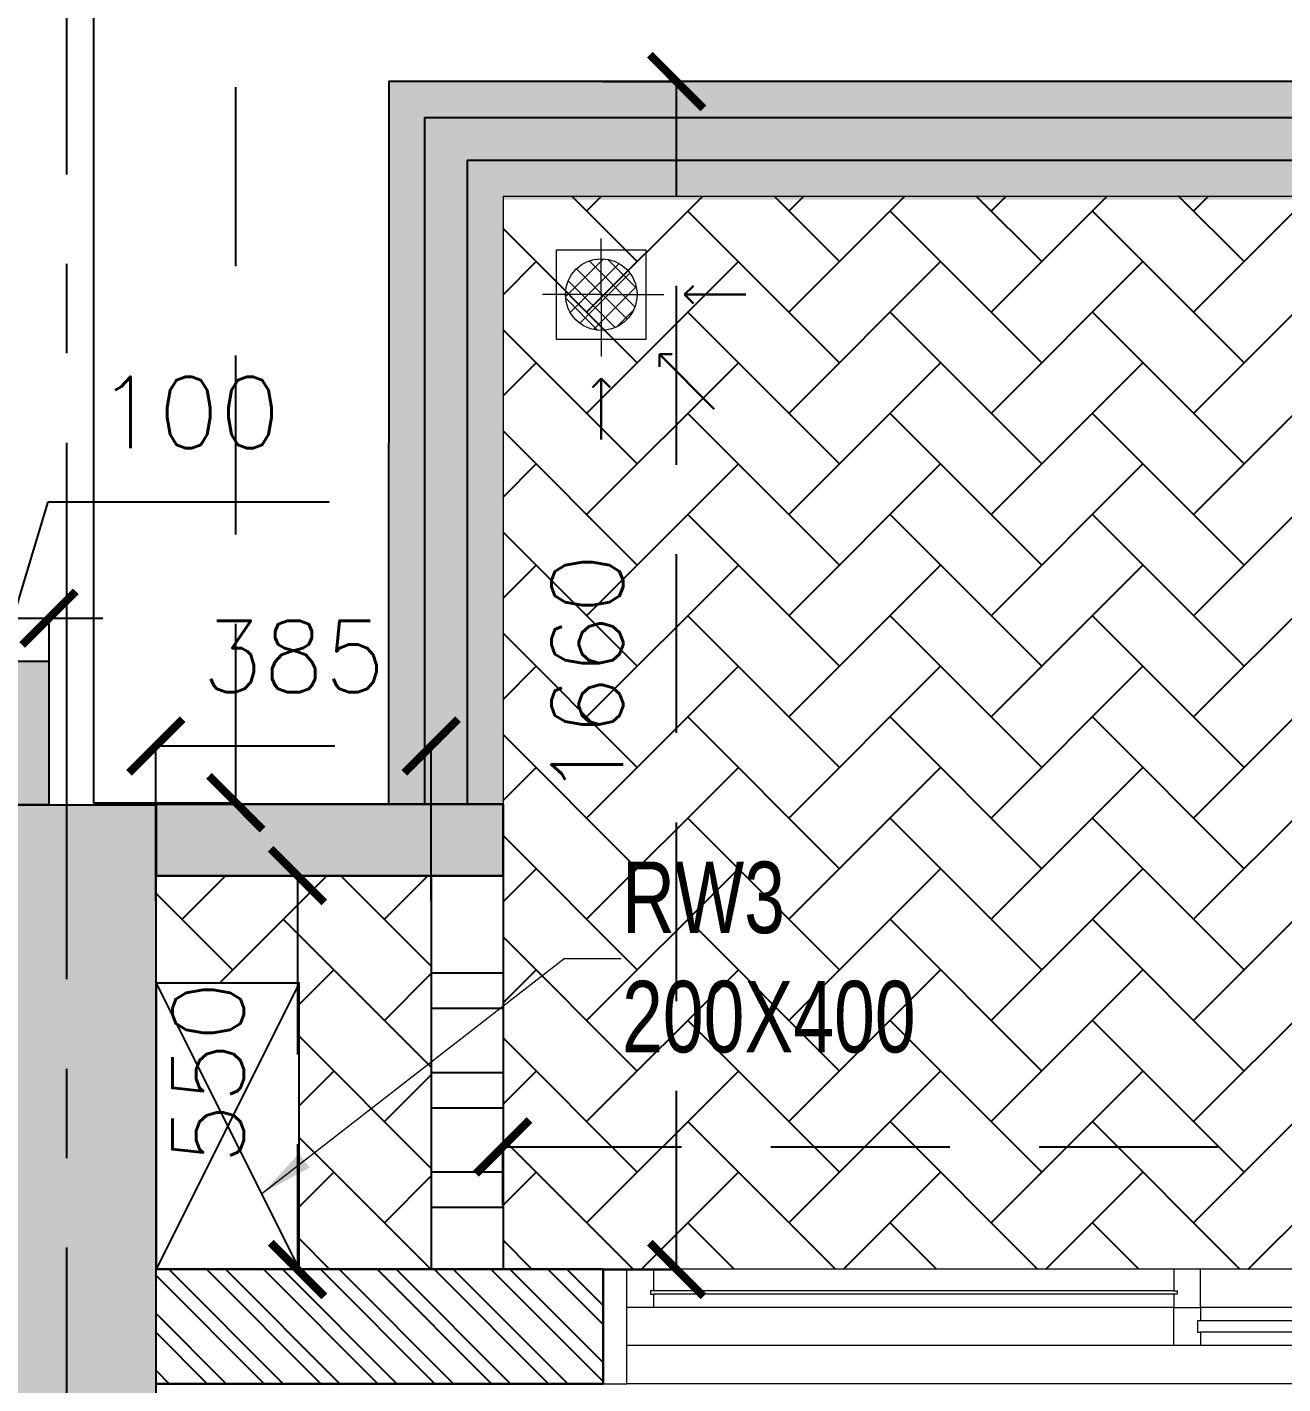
# Model space of a CAD drawing. Header units: millimetres. Extents: x 1180970 to 1231451, y -5737889 to -5695638.
# Drawn here: x 1218482 to 1220238, y -5710749 to -5708852 of the extents above; entities that cross this region are included whole.
import ezdxf

# ---------------------------------------------------------------- set-up
doc = ezdxf.new("R2010")
doc.units = ezdxf.units.MM
doc.header["$LTSCALE"] = 1000
doc.header["$MEASUREMENT"] = 0
for name, pattern in [('3BHK-A$1$AUDIT_D_120904163729-0', [0]), ('AUDIT_D_120904163729-0', [0]), ('T8(T9 IS SIMILAR) - GROUND FLOOR - DIMENSION & TEXTING$0$AUDIT_D_120904163729-0', [0]), ('T8(T9 IS SIMILAR) - GROUND FLOOR - DIMENSION & TEXTING$0$HIDDEN', [0.375, 0.25, -0.125]), ('T8(T9 IS SIMILAR) - GROUND FLOOR ELEVATION$0$AUDIT_D_120904163729-0', [0]), ('T8(T9 IS SIMILAR) - GROUND FLOOR ELEVATION$1$HIDDEN', [0.375, 0.25, -0.125]), ('T8_REFUGE COLUMNS$0$CENTER2', [1.125, 0.75, -0.125, 0.125, -0.125])]:
    doc.linetypes.add(name, pattern=pattern)
doc.layers.get('0').update_dxf_attribs({"linetype": 'AUDIT_D_120904163729-0'})
for name, color, linetype in [('3BHK-A$1$$1$CUT-OUT', 49, 'Continuous'), ('3BHK-A$1$A-DECK SUNK 125', 8, 'Continuous'), ('3BHK-A$1$A-Elev Feature-Chajja', 13, 'Continuous'), ('3BHK-A$1$A-HATCH -160', 251, '3BHK-A$1$AUDIT_D_120904163729-0'), ('3BHK-A$1$CUT-OUT', 49, 'Continuous'), ('3BHK-A$1$ELE 1', 1, 'Continuous'), ('A-GARDEN PARTITION', 1, 'Continuous'), ('T8(T9 IS SIMILAR) - GROUND FLOOR - DIMENSION & TEXTING$0$A-DIMENSIONS', 2, 'T8(T9 IS SIMILAR) - GROUND FLOOR - DIMENSION & TEXTING$0$HIDDEN'), ('T8(T9 IS SIMILAR) - GROUND FLOOR - DIMENSION & TEXTING$0$A-RWS NOS.', 1, 'T8(T9 IS SIMILAR) - GROUND FLOOR - DIMENSION & TEXTING$0$AUDIT_D_120904163729-0'), ('T8(T9 IS SIMILAR) - GROUND FLOOR ELEVATION$0$A-DIM', 1, 'T8(T9 IS SIMILAR) - GROUND FLOOR ELEVATION$0$AUDIT_D_120904163729-0'), ('T8(T9 IS SIMILAR) - GROUND FLOOR ELEVATION$0$A-WALL HATCH', 252, 'T8(T9 IS SIMILAR) - GROUND FLOOR ELEVATION$0$AUDIT_D_120904163729-0'), ('T8(T9 IS SIMILAR) - GROUND FLOOR ELEVATION$0$A-WALL-FEATURES', 6, 'T8(T9 IS SIMILAR) - GROUND FLOOR ELEVATION$0$AUDIT_D_120904163729-0'), ('T8(T9 IS SIMILAR) - GROUND FLOOR$0$$0$A-DECK SUNK 125', 8, 'Continuous'), ('T8(T9 IS SIMILAR) - GROUND FLOOR$1$STAIRS', 1, 'Continuous'), ('T8_REFUGE COLUMNS$0$A-CENTERLINE', 193, 'T8_REFUGE COLUMNS$0$CENTER2'), ('T8_REFUGE COLUMNS$0$A-RCC COLS', 3, 'Continuous')]:
    doc.layers.add(name, color=color, linetype=linetype)
for name, color, linetype, lineweight in [('3BHK-A$1$Ele', 8, 'Continuous', 15), ('3BHK-A$1$Window', 4, 'Continuous', 20), ('3BHK-A$2$a-TOI-fixtures', 251, 'Continuous', 0), ('3BHK-A$2$A-WALL- 160', 6, 'Continuous', 30), ('T8(T9 IS SIMILAR) - GROUND FLOOR - DIMENSION & TEXTING$0$R0-18-10-2014-T1-1st Podium Floor Plan$0$Text', 2, 'Continuous', 0), ('T8(T9 IS SIMILAR) - GROUND FLOOR$0$D&W', 8, 'Continuous', 25)]:
    doc.layers.add(name, color=color, linetype=linetype, lineweight=lineweight)
doc.layers.add('T8_REFUGE COLUMNS$0$COL-HATCH', color=7, linetype='Continuous', lineweight=25, true_color=0xa3a3a3)
doc.styles.add('3BHK-A$1$Romans 1', font='romans.shx', dxfattribs={"height": 100})
doc.styles.add('T8(T9 IS SIMILAR) - GROUND FLOOR - DIMENSION & TEXTING$0$ARIAL ARROW', font='swisscl.ttf')
doc.styles.add('T8(T9 IS SIMILAR) - GROUND FLOOR - DIMENSION & TEXTING$0$Romans 1', font='romans.shx', dxfattribs={"height": 100})
doc.styles.add('T8(T9 IS SIMILAR) - GROUND FLOOR - DIMENSION & TEXTING$0$Tahoma', font='tahoma.ttf')
doc.styles.add('T8(T9 IS SIMILAR) - GROUND FLOOR ELEVATION$0$Romans 1', font='romans.shx', dxfattribs={"height": 100})
doc.dimstyles.new('3BHK-A$1$ALPINE S', dxfattribs={"dimscale": 0, "dimtxt": 100, "dimasz": 75, "dimexe": 0, "dimexo": 0, "dimgap": 75, "dimtad": 1, "dimdec": 0, "dimzin": 0, "dimdsep": 46, "dimtxsty": '3BHK-A$1$Romans 1', "dimblk": '3BHK-A$1$_ArchTick', "dimcen": 0.09, "dimclrd": 256, "dimclre": 256, "dimclrt": 7, "dimadec": 0, "dimazin": 0, "dimtfac": 1, "dimtdec": 0, "dimtofl": 0, "dimtmove": 1, "dimatfit": 0, "dimldrblk": '3BHK-A$1$_Open90', "dimfxl": 1, "dimtolj": 1, "dimtzin": 0, "dimarcsym": 0})
doc.dimstyles.new('T8(T9 IS SIMILAR) - GROUND FLOOR - DIMENSION & TEXTING$0$ALPINE S', dxfattribs={"dimscale": 0, "dimtxt": 100, "dimasz": 75, "dimexe": 0, "dimexo": 0, "dimgap": 75, "dimtad": 1, "dimdec": 0, "dimzin": 0, "dimdsep": 46, "dimtxsty": 'T8(T9 IS SIMILAR) - GROUND FLOOR - DIMENSION & TEXTING$0$Romans 1', "dimblk": 'T8(T9 IS SIMILAR) - GROUND FLOOR - DIMENSION & TEXTING$0$_ArchTick', "dimcen": 0.09, "dimclrd": 256, "dimclre": 256, "dimclrt": 7, "dimadec": 0, "dimazin": 0, "dimtfac": 1, "dimtdec": 0, "dimtofl": 0, "dimtmove": 1, "dimatfit": 0, "dimldrblk": 'T8(T9 IS SIMILAR) - GROUND FLOOR - DIMENSION & TEXTING$0$_Open90', "dimfxl": 1, "dimtolj": 1, "dimtzin": 0, "dimarcsym": 0})
doc.dimstyles.new('T8(T9 IS SIMILAR) - GROUND FLOOR - DIMENSION & TEXTING$0$SAMATA STD', dxfattribs={"dimtxt": 100, "dimasz": 50, "dimexe": 50, "dimexo": 50, "dimgap": 10, "dimtad": 0, "dimdec": 0, "dimrnd": 5, "dimzin": 0, "dimdsep": 46, "dimtxsty": 'T8(T9 IS SIMILAR) - GROUND FLOOR - DIMENSION & TEXTING$0$Tahoma', "dimblk": 'T8(T9 IS SIMILAR) - GROUND FLOOR - DIMENSION & TEXTING$0$_Origin2', "dimcen": -50, "dimdle": 50, "dimclrd": 7, "dimclre": 7, "dimclrt": 7, "dimadec": 0, "dimazin": 0, "dimtfac": 1, "dimtdec": 0, "dimtmove": 1, "dimatfit": 3, "dimfxl": 150, "dimtfill": 1, "dimtolj": 1, "dimtzin": 0, "dimlwd": -1, "dimlwe": -1, "dimarcsym": 0})
doc.dimstyles.new('T8(T9 IS SIMILAR) - GROUND FLOOR ELEVATION$0$ALPINE S', dxfattribs={"dimscale": 0, "dimtxt": 100, "dimasz": 75, "dimexe": 0, "dimexo": 0, "dimgap": 75, "dimtad": 1, "dimdec": 0, "dimzin": 0, "dimdsep": 46, "dimtxsty": 'T8(T9 IS SIMILAR) - GROUND FLOOR ELEVATION$0$Romans 1', "dimblk": 'T8(T9 IS SIMILAR) - GROUND FLOOR ELEVATION$0$_ArchTick', "dimcen": 0.09, "dimclrd": 256, "dimclre": 256, "dimclrt": 7, "dimadec": 0, "dimazin": 0, "dimtfac": 1, "dimtdec": 0, "dimtofl": 0, "dimtmove": 1, "dimatfit": 0, "dimldrblk": 'T8(T9 IS SIMILAR) - GROUND FLOOR ELEVATION$0$_Open90', "dimfxl": 1, "dimtolj": 1, "dimtzin": 0, "dimarcsym": 0})

# ---------------------------------------------------------------- blocks, each defined once
blk = doc.blocks.new('3BHK-A$1$2400')
at = {"layer": '3BHK-A$1$Window', "color": 1, "lineweight": 13}
for p, q in [((1151176.5, -5692111.9), (1148842.5, -5692111.9)), ((1149607.5, -5692111.9), (1148880, -5692111.9)), ((1149607.5, -5692165.3), (1148880, -5692165.3)), ((1150373.7, -5692165.3), (1149645, -5692165.3)), ((1149607.5, -5692218.6), (1148842.5, -5692218.6)), ((1150373.7, -5692218.6), (1149645, -5692218.6)), ((1150373.7, -5692271.9), (1148842.5, -5692271.9))]:
    blk.add_line(p, q, dxfattribs=at)
at = {"layer": '3BHK-A$1$Window', "color": 5, "lineweight": 13}
for p, q in [((1149607.5, -5692142.2), (1148880, -5692142.2)), ((1149607.5, -5692146.7), (1148880, -5692146.7)), ((1150373.7, -5692183.8), (1149645, -5692183.8)), ((1150373.7, -5692200), (1149645, -5692200))]:
    blk.add_line(p, q, dxfattribs=at)
at = {"layer": '3BHK-A$1$Window', "color": 4, "lineweight": 13}
for points in [[(1148842.5, -5692111.9), (1148809.5, -5692111.9), (1148809.5, -5692271.9), (1148842.5, -5692271.9)], [(1148880, -5692146.7), (1148880, -5692165.3), (1148842.5, -5692165.3), (1148842.5, -5692111.9), (1148880, -5692111.9), (1148880, -5692142.2), (1148875.5, -5692142.2), (1148875.5, -5692146.7)], [(1149607.5, -5692146.7), (1149607.5, -5692165.3), (1149645, -5692165.3), (1149645, -5692111.9), (1149607.5, -5692111.9), (1149607.5, -5692142.2), (1149612, -5692142.2), (1149612, -5692146.7)], [(1149645, -5692200), (1149645, -5692218.6), (1149607.5, -5692218.6), (1149607.5, -5692165.3), (1149645, -5692165.3), (1149645, -5692183.8), (1149640.5, -5692183.8), (1149640.5, -5692200)]]:
    blk.add_lwpolyline(points, close=True, dxfattribs=at)
blk = doc.blocks.new('3BHK-A$1$_ArchTick')
at = {"color": 0, "linetype": 'ByBlock', "const_width": 0.15}
blk.add_lwpolyline([(-0.5, -0.5), (0.5, 0.5)], dxfattribs=at)
blk = doc.blocks.new('3BHK-A$1$_Open90')
at = {"color": 0, "linetype": 'ByBlock', "lineweight": -2}
for p, q in [((0, 0), (-1, 0)), ((-0.5, 0.5), (0, 0)), ((0, 0), (-0.5, -0.5))]:
    blk.add_line(p, q, dxfattribs=at)
blk = doc.blocks.new('T8_REFUGE COLUMNS')
at = {"layer": 'T8_REFUGE COLUMNS$0$COL-HATCH', "linetype": 'ByBlock'}
h = blk.add_hatch(color=256, dxfattribs=at)
h.dxf.hatch_style = 1
h.paths.add_polyline_path([(1218412.1, -5714149.9), (1218662.1, -5714149.9), (1218662.1, -5709939.9), (1218412.1, -5709939.9)])
at = {"layer": 'T8_REFUGE COLUMNS$0$A-CENTERLINE'}
blk.add_line((1218537.1, -5714683.2), (1218537.1, -5698573.6), dxfattribs=at)
at = {"layer": 'T8_REFUGE COLUMNS$0$A-RCC COLS', "linetype": 'ByBlock'}
blk.add_lwpolyline([(1218412.1, -5714149.9), (1218662.1, -5714149.9), (1218662.1, -5709939.9), (1218412.1, -5709939.9)], close=True, dxfattribs=at)
blk = doc.blocks.new('T8(T9 IS SIMILAR) - GROUND FLOOR ELEVATION$0$_ArchTick')
at = {"color": 0, "linetype": 'ByBlock', "const_width": 0.15}
blk.add_lwpolyline([(-0.5, -0.5), (0.5, 0.5)], dxfattribs=at)
blk = doc.blocks.new('*D344')
at = {"layer": 'T8(T9 IS SIMILAR) - GROUND FLOOR ELEVATION$0$A-DIM', "lineweight": -2, "transparency": 16777216}
for p, q in [((1218462.5, -5709678.4), (1218511.3, -5709515.9)), ((1218511.3, -5709515.9), (1218904.1, -5709515.9)), ((1218412.5, -5709678.4), (1218337.5, -5709678.4)), ((1218412.5, -5709678.4), (1218512.5, -5709678.4)), ((1218512.5, -5709678.4), (1218587.5, -5709678.4))]:
    blk.add_line(p, q, dxfattribs=at)
at = {"layer": 'T8(T9 IS SIMILAR) - GROUND FLOOR ELEVATION$0$A-DIM', "linetype": 'T8(T9 IS SIMILAR) - GROUND FLOOR ELEVATION$1$HIDDEN', "lineweight": -2, "transparency": 16777216}
for p, q in [((1218412.5, -5709738.8), (1218412.5, -5709678.4)), ((1218512.5, -5709738.8), (1218512.5, -5709678.4))]:
    blk.add_line(p, q, dxfattribs=at)
at = {"layer": 'T8(T9 IS SIMILAR) - GROUND FLOOR ELEVATION$0$A-DIM', "linetype": 'ByBlock', "lineweight": -2, "transparency": 16777216, "xscale": 75, "yscale": 75, "zscale": 75}
blk.add_blockref('T8(T9 IS SIMILAR) - GROUND FLOOR ELEVATION$0$_ArchTick', (1218412.5, -5709678.4), dxfattribs=at)
at = {"layer": 'T8(T9 IS SIMILAR) - GROUND FLOOR ELEVATION$0$A-DIM', "linetype": 'ByBlock', "lineweight": -2, "transparency": 16777216, "xscale": 75, "yscale": 75, "zscale": 75, "rotation": 180}
blk.add_blockref('T8(T9 IS SIMILAR) - GROUND FLOOR ELEVATION$0$_ArchTick', (1218512.5, -5709678.4), dxfattribs=at)
at = {"layer": 'T8(T9 IS SIMILAR) - GROUND FLOOR ELEVATION$0$A-DIM', "color": 7, "linetype": 'ByBlock', "transparency": 16777216, "insert": (1218707.7, -5709390.9), "char_height": 100, "attachment_point": 5, "style": 'T8(T9 IS SIMILAR) - GROUND FLOOR ELEVATION$0$Romans 1', "bg_fill": 3, "box_fill_scale": 1.25, "bg_fill_color": 256, "bg_fill_true_color": 13158600, "bg_fill_transparency": 0}
blk.add_mtext('\\A1;100', dxfattribs=at)
blk = doc.blocks.new('T8(T9 IS SIMILAR) - GROUND FLOOR ELEVATION$0$_Open90')
at = {"color": 0, "linetype": 'ByBlock', "lineweight": -2}
for p, q in [((-0.5, 0.5), (0, 0)), ((0, 0), (-1, 0)), ((0, 0), (-0.5, -0.5))]:
    blk.add_line(p, q, dxfattribs=at)
blk = doc.blocks.new('T8(T9 IS SIMILAR) - GROUND FLOOR - DIMENSION & TEXTING$0$_ArchTick')
at = {"color": 0, "linetype": 'ByBlock', "const_width": 0.15}
blk.add_lwpolyline([(-0.5, -0.5), (0.5, 0.5)], dxfattribs=at)
blk = doc.blocks.new('*D611')
at = {"layer": 'T8(T9 IS SIMILAR) - GROUND FLOOR - DIMENSION & TEXTING$0$A-DIMENSIONS', "linetype": 'T8(T9 IS SIMILAR) - GROUND FLOOR - DIMENSION & TEXTING$0$HIDDEN', "lineweight": -2, "transparency": 16777216}
for p, q in [((1219146.9, -5710498.9), (1219146.9, -5710417.4)), ((1222311.9, -5710498.9), (1222311.9, -5710417.4))]:
    blk.add_line(p, q, dxfattribs=at)
at = {"layer": 'T8(T9 IS SIMILAR) - GROUND FLOOR - DIMENSION & TEXTING$0$A-DIMENSIONS', "lineweight": -2, "transparency": 16777216}
blk.add_line((1219146.9, -5710417.4), (1222311.9, -5710417.4), dxfattribs=at)
at = {"layer": 'T8(T9 IS SIMILAR) - GROUND FLOOR - DIMENSION & TEXTING$0$A-DIMENSIONS', "linetype": 'ByBlock', "lineweight": -2, "transparency": 16777216, "xscale": 75, "yscale": 75, "zscale": 75, "rotation": 180}
blk.add_blockref('T8(T9 IS SIMILAR) - GROUND FLOOR - DIMENSION & TEXTING$0$_ArchTick', (1219146.9, -5710417.4), dxfattribs=at)
at = {"layer": 'T8(T9 IS SIMILAR) - GROUND FLOOR - DIMENSION & TEXTING$0$A-DIMENSIONS', "linetype": 'ByBlock', "lineweight": -2, "transparency": 16777216, "xscale": 75, "yscale": 75, "zscale": 75}
blk.add_blockref('T8(T9 IS SIMILAR) - GROUND FLOOR - DIMENSION & TEXTING$0$_ArchTick', (1222311.9, -5710417.4), dxfattribs=at)
at = {"layer": 'T8(T9 IS SIMILAR) - GROUND FLOOR - DIMENSION & TEXTING$0$A-DIMENSIONS', "color": 7, "linetype": 'ByBlock', "transparency": 16777216, "insert": (1220729.4, -5710292.4), "char_height": 100, "attachment_point": 5, "style": 'T8(T9 IS SIMILAR) - GROUND FLOOR - DIMENSION & TEXTING$0$Romans 1'}
blk.add_mtext('\\A1;3165', dxfattribs=at)
blk = doc.blocks.new('T8(T9 IS SIMILAR) - GROUND FLOOR - DIMENSION & TEXTING$0$_Open90')
at = {"color": 0, "linetype": 'ByBlock', "lineweight": -2}
for p, q in [((-0.5, 0.5), (0, 0)), ((0, 0), (-1, 0)), ((0, 0), (-0.5, -0.5))]:
    blk.add_line(p, q, dxfattribs=at)
blk = doc.blocks.new('*D612')
at = {"layer": 'T8(T9 IS SIMILAR) - GROUND FLOOR - DIMENSION & TEXTING$0$A-DIMENSIONS', "linetype": 'T8(T9 IS SIMILAR) - GROUND FLOOR - DIMENSION & TEXTING$0$HIDDEN', "lineweight": -2, "transparency": 16777216}
for p, q in [((1219286.6, -5708928.5), (1219390, -5708928.5)), ((1219286.7, -5710588.9), (1219390, -5710588.9))]:
    blk.add_line(p, q, dxfattribs=at)
at = {"layer": 'T8(T9 IS SIMILAR) - GROUND FLOOR - DIMENSION & TEXTING$0$A-DIMENSIONS', "lineweight": -2, "transparency": 16777216}
blk.add_line((1219390, -5710588.9), (1219390, -5708928.5), dxfattribs=at)
at = {"layer": 'T8(T9 IS SIMILAR) - GROUND FLOOR - DIMENSION & TEXTING$0$A-DIMENSIONS', "linetype": 'ByBlock', "lineweight": -2, "transparency": 16777216, "xscale": 75, "yscale": 75, "zscale": 75}
for p, rotation in [((1219390, -5708928.5), 90), ((1219390, -5710588.9), 270)]:
    blk.add_blockref('T8(T9 IS SIMILAR) - GROUND FLOOR - DIMENSION & TEXTING$0$_ArchTick', p, dxfattribs=dict(at, rotation=rotation))
at = {"layer": 'T8(T9 IS SIMILAR) - GROUND FLOOR - DIMENSION & TEXTING$0$A-DIMENSIONS', "color": 7, "linetype": 'ByBlock', "transparency": 16777216, "insert": (1219265, -5709758.7), "char_height": 100, "attachment_point": 5, "rotation": 90, "style": 'T8(T9 IS SIMILAR) - GROUND FLOOR - DIMENSION & TEXTING$0$Romans 1'}
blk.add_mtext('\\A1;1660', dxfattribs=at)
blk = doc.blocks.new('*D613')
at = {"layer": 'T8(T9 IS SIMILAR) - GROUND FLOOR - DIMENSION & TEXTING$0$A-DIMENSIONS', "linetype": 'T8(T9 IS SIMILAR) - GROUND FLOOR - DIMENSION & TEXTING$0$HIDDEN', "lineweight": -2, "transparency": 16777216}
for p, q in [((1218661.9, -5710073.9), (1218661.9, -5709857.1)), ((1219046.9, -5710073.9), (1219046.9, -5709857.1))]:
    blk.add_line(p, q, dxfattribs=at)
at = {"layer": 'T8(T9 IS SIMILAR) - GROUND FLOOR - DIMENSION & TEXTING$0$A-DIMENSIONS', "lineweight": -2, "transparency": 16777216}
blk.add_line((1218661.9, -5709857.1), (1219046.9, -5709857.1), dxfattribs=at)
at = {"layer": 'T8(T9 IS SIMILAR) - GROUND FLOOR - DIMENSION & TEXTING$0$A-DIMENSIONS', "linetype": 'ByBlock', "lineweight": -2, "transparency": 16777216, "xscale": 75, "yscale": 75, "zscale": 75, "rotation": 180}
blk.add_blockref('T8(T9 IS SIMILAR) - GROUND FLOOR - DIMENSION & TEXTING$0$_ArchTick', (1218661.9, -5709857.1), dxfattribs=at)
at = {"layer": 'T8(T9 IS SIMILAR) - GROUND FLOOR - DIMENSION & TEXTING$0$A-DIMENSIONS', "linetype": 'ByBlock', "lineweight": -2, "transparency": 16777216, "xscale": 75, "yscale": 75, "zscale": 75}
blk.add_blockref('T8(T9 IS SIMILAR) - GROUND FLOOR - DIMENSION & TEXTING$0$_ArchTick', (1219046.9, -5709857.1), dxfattribs=at)
at = {"layer": 'T8(T9 IS SIMILAR) - GROUND FLOOR - DIMENSION & TEXTING$0$A-DIMENSIONS', "color": 7, "linetype": 'ByBlock', "transparency": 16777216, "insert": (1218854.4, -5709732.1), "char_height": 100, "attachment_point": 5, "style": 'T8(T9 IS SIMILAR) - GROUND FLOOR - DIMENSION & TEXTING$0$Romans 1'}
blk.add_mtext('\\A1;385', dxfattribs=at)
blk = doc.blocks.new('*D614')
at = {"layer": 'T8(T9 IS SIMILAR) - GROUND FLOOR - DIMENSION & TEXTING$0$A-DIMENSIONS', "linetype": 'T8(T9 IS SIMILAR) - GROUND FLOOR - DIMENSION & TEXTING$0$HIDDEN', "lineweight": -2, "transparency": 16777216}
for p, q in [((1218869.8, -5710038.5), (1218859.9, -5710038.5)), ((1218869.8, -5710588.9), (1218859.9, -5710588.9))]:
    blk.add_line(p, q, dxfattribs=at)
at = {"layer": 'T8(T9 IS SIMILAR) - GROUND FLOOR - DIMENSION & TEXTING$0$A-DIMENSIONS', "lineweight": -2, "transparency": 16777216}
blk.add_line((1218859.9, -5710038.5), (1218859.9, -5710588.9), dxfattribs=at)
at = {"layer": 'T8(T9 IS SIMILAR) - GROUND FLOOR - DIMENSION & TEXTING$0$A-DIMENSIONS', "linetype": 'ByBlock', "lineweight": -2, "transparency": 16777216, "xscale": 75, "yscale": 75, "zscale": 75}
for p, rotation in [((1218859.9, -5710038.5), 90), ((1218859.9, -5710588.9), 270)]:
    blk.add_blockref('T8(T9 IS SIMILAR) - GROUND FLOOR - DIMENSION & TEXTING$0$_ArchTick', p, dxfattribs=dict(at, rotation=rotation))
at = {"layer": 'T8(T9 IS SIMILAR) - GROUND FLOOR - DIMENSION & TEXTING$0$A-DIMENSIONS', "color": 7, "linetype": 'ByBlock', "transparency": 16777216, "insert": (1218734.9, -5710313.7), "char_height": 100, "attachment_point": 5, "rotation": 90, "style": 'T8(T9 IS SIMILAR) - GROUND FLOOR - DIMENSION & TEXTING$0$Romans 1'}
blk.add_mtext('\\A1;550', dxfattribs=at)
blk = doc.blocks.new('T8(T9 IS SIMILAR) - GROUND FLOOR - DIMENSION & TEXTING$0$_Origin2')
at = {"color": 0, "linetype": 'ByBlock', "lineweight": -2}
blk.add_line((-0.5, 0), (-1, 0), dxfattribs=at)
for radius in [0.5, 0.25]:
    blk.add_circle((0, 0), radius, dxfattribs=at)
blk = doc.blocks.new('*D501')
at = {"layer": 'T8(T9 IS SIMILAR) - GROUND FLOOR - DIMENSION & TEXTING$0$A-DIMENSIONS', "linetype": 'T8(T9 IS SIMILAR) - GROUND FLOOR - DIMENSION & TEXTING$0$HIDDEN', "lineweight": -2, "transparency": 16777216}
for p, q in [((1218574.6, -5705410), (1218773.5, -5705410)), ((1218574.6, -5709936.4), (1218773.5, -5709936.4))]:
    blk.add_line(p, q, dxfattribs=at)
at = {"layer": 'T8(T9 IS SIMILAR) - GROUND FLOOR - DIMENSION & TEXTING$0$A-DIMENSIONS', "lineweight": -2, "transparency": 16777216}
blk.add_line((1218773.5, -5709936.4), (1218773.5, -5705410), dxfattribs=at)
at = {"layer": 'T8(T9 IS SIMILAR) - GROUND FLOOR - DIMENSION & TEXTING$0$A-DIMENSIONS', "linetype": 'ByBlock', "lineweight": -2, "transparency": 16777216, "xscale": 75, "yscale": 75, "zscale": 75}
for p, rotation in [((1218773.5, -5705410), 90), ((1218773.5, -5709936.4), 270)]:
    blk.add_blockref('T8(T9 IS SIMILAR) - GROUND FLOOR - DIMENSION & TEXTING$0$_ArchTick', p, dxfattribs=dict(at, rotation=rotation))
at = {"layer": 'T8(T9 IS SIMILAR) - GROUND FLOOR - DIMENSION & TEXTING$0$A-DIMENSIONS', "color": 7, "linetype": 'ByBlock', "transparency": 16777216, "insert": (1218648.5, -5707673.2), "char_height": 100, "attachment_point": 5, "rotation": 90, "style": 'T8(T9 IS SIMILAR) - GROUND FLOOR - DIMENSION & TEXTING$0$Romans 1'}
blk.add_mtext('\\A1;4526', dxfattribs=at)
blk = doc.blocks.new('3BHK-A$1$A$C1DA736AB')
at = {"layer": '3BHK-A$2$a-TOI-fixtures', "linetype": 'ByBlock'}
for points in [[(117, 0.4, 0), (202.3, 0.4, 0)], [(81.7, -82.8, 0), (158.2, -159.9, 0)], [(0.4, -117, 0), (0.4, -202.3, 0)]]:
    blk.add_leader(points, dimstyle='3BHK-A$1$ALPINE S', override={"dimscale": 1, "dimasz": 25, "dimtad": 0, "dimfxl": 5, "dimtfill": 1, "dimarcsym": 1}, dxfattribs=at)
blk = doc.blocks.new('3BHK-A$1$Type-A-First Floor Plan-bottom-up$0$FLOOR TRAP-flat-6')
at = {"layer": '3BHK-A$2$a-TOI-fixtures'}
h = blk.add_hatch(dxfattribs=at)
h.set_pattern_fill('ACET-2D-_USER', color=256, scale=20, angle=45, style=0, double=1, pattern_type=0)
h.set_pattern_definition([(45, (-789896.981, 5385770.066), (-14.142135624, 14.142135624), []), (135, (-789896.981, 5385770.066), (-14.142135624, -14.142135624), [])])
edge = h.paths.add_edge_path()
edge.add_arc((150, 150), 50, 0, 360)
for q in [(150, 228.6), (67.6, 150), (237.4, 150), (150, 63.6)]:
    blk.add_line((150, 150), q, dxfattribs=at)
blk.add_lwpolyline([(87.5, 212.5), (212.5, 212.5), (212.5, 87.5), (87.5, 87.5)], close=True, dxfattribs=at)
blk.add_circle((150, 150), 50, dxfattribs=at)
at = {"layer": '3BHK-A$2$A-WALL- 160', "linetype": 'ByBlock'}
blk.add_blockref('3BHK-A$1$A$C1DA736AB', (149.6, 149.6, 0), dxfattribs=at)
blk = doc.blocks.new('3BHK-A')
at = {"layer": '3BHK-A$1$A-DECK SUNK 125'}
h = blk.add_hatch(dxfattribs=at)
h.set_pattern_fill('AR-HBONE', color=256, scale=25)
h.paths.add_polyline_path([(1193397.4, -5709088.5), (1190792.7, -5709088.7), (1190792.7, -5709388.5), (1190232.7, -5709388.5), (1190232.7, -5710588.5), (1193397.4, -5710588.5)])
h.paths.add_polyline_path([(1193497.4, -5710588.5), (1193497.3, -5710038.5), (1193882.3, -5710038.5), (1193882.3, -5710188.5), (1193682.6, -5710188.5), (1193682.6, -5710588.5)])
at = {"layer": '3BHK-A$1$A-HATCH -160', "linetype": 'ByBlock'}
h = blk.add_hatch(dxfattribs=at)
h.set_pattern_fill('ZIGZAG', color=256, scale=250)
h.set_pattern_definition([(9e-15, (1e-08, 0), (31.25, 31.25), [31.25, -31.25]), (90, (31.25, 0), (-31.25, 31.25), [31.25, -31.25])])
h.paths.add_polyline_path([(1185182.8, -5714749.5), (1186532.7, -5714749.5), (1186532.7, -5714149.5), (1186632.7, -5714149.5), (1186632.7, -5714749.5), (1188712.7, -5714749.5), (1188712.7, -5714049.5), (1189032.5, -5714049.5), (1189032.5, -5714149.5), (1188812.7, -5714149.5), (1188812.7, -5715449.5), (1189032.5, -5715449.5), (1189032.5, -5715549.5), (1188712.7, -5715549.5), (1188712.7, -5714849.5), (1186632.7, -5714849.5), (1186632.7, -5715664.5), (1186532.7, -5715664.5), (1186532.7, -5714849.5), (1185182.8, -5714849.5)])
h.paths.add_polyline_path([(1185182.8, -5713249.5), (1185782.7, -5713249.5), (1185782.7, -5713149.5), (1185182.8, -5713149.5)])
h.paths.add_polyline_path([(1186532.7, -5710699.5), (1186632.7, -5710699.5), (1186632.7, -5713249.5), (1186532.7, -5713249.5)])
h.paths.add_polyline_path([(1186532.7, -5717399.5), (1186632.7, -5717399.5), (1186632.7, -5716414.5), (1186532.7, -5716414.5)])
h.paths.add_polyline_path([(1194902.2, -5715375), (1194082.3, -5715375), (1194082.3, -5715475), (1194902.2, -5715475)])
h.paths.add_polyline_path([(1195782.2, -5715375), (1196682.2, -5715375), (1196682.2, -5715475), (1195782.2, -5715475)])
h.paths.add_polyline_path([(1194132.5, -5714149.9), (1196532.4, -5714149.9), (1196532.4, -5714049.9), (1194132.5, -5714049.9)])
h.paths.add_polyline_path([(1197432.4, -5711800.2), (1197532.4, -5711800.2), (1197532.4, -5714149.9), (1197432.4, -5714149.9)])
h.paths.add_polyline_path([(1198282.4, -5714149.9), (1198958.7, -5714149.9), (1198958.7, -5714049.9), (1198282.4, -5714049.9)])
h.paths.add_polyline_path([(1196871.9, -5720208.6), (1196082.2, -5720209.7), (1196082.3, -5720109.7), (1196082.2, -5720109.7), (1196182.2, -5720109.7), (1196871.9, -5720108.6)])
h.paths.add_polyline_path([(1193397.2, -5709939.9), (1193882.3, -5709939.6), (1193882.3, -5710040.1), (1193397.3, -5710040.1)])
h.paths.add_polyline_path([(1186632.7, -5708554.7), (1187192.3, -5708554.8), (1187192.3, -5708654.7), (1186632.7, -5708654.7)])
h.paths.add_polyline_path([(1194182.3, -5715724), (1194082.3, -5715724), (1194082.3, -5715474), (1194182.3, -5715474)])
h = blk.add_hatch(dxfattribs=at)
h.set_pattern_fill('ANSI32', color=256, scale=150)
h.set_pattern_definition([(45, (-0.65, 1285.594), (-39.77475644, 39.77475644), []), (45, (25.864, 1285.594), (-39.77475644, 39.77475644), [])])
h.paths.add_polyline_path([(1193257.5, -5710589.8), (1193882.6, -5710590), (1193882.6, -5710749.9), (1193257.5, -5710749.8)])
at = {"layer": '3BHK-A$1$$1$CUT-OUT', "elevation": 0}
blk.add_lwpolyline([(1193497.4, -5710588.5), (1193497.3, -5710038.5), (1193397.3, -5710038.5), (1193397.4, -5710588.5)], close=True, dxfattribs=at)
at = {"layer": '3BHK-A$1$A-Elev Feature-Chajja', "color": 4, "elevation": 0}
for points in [[(1193497.3, -5710174.2), (1193397.3, -5710174.2), (1193397.3, -5710224.2), (1193497.3, -5710224.2)], [(1193497.3, -5710313.3), (1193397.3, -5710313.3), (1193397.3, -5710363.3), (1193497.3, -5710363.3)], [(1193497.3, -5710452.4), (1193397.3, -5710452.4), (1193397.3, -5710502.4), (1193497.3, -5710502.4)]]:
    blk.add_lwpolyline(points, close=True, dxfattribs=at)
at = {"layer": '3BHK-A$1$CUT-OUT'}
for p, q in [((1193882.3, -5710188.5, 0), (1193682.6, -5710588.5, 0)), ((1193682.6, -5710188.5, 0), (1193882.6, -5710588.5, 0))]:
    blk.add_line(p, q, dxfattribs=at)
at = {"layer": '3BHK-A$1$CUT-OUT', "elevation": 0}
blk.add_lwpolyline([(1193882.6, -5710588.5), (1193682.6, -5710588.5), (1193682.6, -5710188.5), (1193882.6, -5710188.5)], close=True, dxfattribs=at)
at = {"layer": '3BHK-A$1$Ele'}
for p, q in [((1193557.4, -5708928.5, 0), (1190632.7, -5708928.5, 0)), ((1193557.4, -5708928.5, 0), (1193557.4, -5709938.8, 0)), ((1193397.4, -5709088.5, 0), (1190792.7, -5709088.5, 0)), ((1193397.4, -5709088.5, 0), (1193397.4, -5709938.8, 0))]:
    blk.add_line(p, q, dxfattribs=at)
at = {"layer": '3BHK-A$1$ELE 1'}
for p, q in [((1193507.1, -5708978.5, 0), (1190682.7, -5708978.5, 0)), ((1193507.1, -5708978.5, 0), (1193507.4, -5709938.8, 0)), ((1193447.4, -5709038.5, 0), (1190742.7, -5709038.5, 0)), ((1193447.4, -5709038.5, 0), (1193447.4, -5709938.8, 0))]:
    blk.add_line(p, q, dxfattribs=at)
at = {"layer": '3BHK-A$2$A-WALL- 160', "linetype": 'ByBlock'}
for p, q in [((1193257.5, -5710588.5, 0), (1193257.5, -5710748.5, 0)), ((1193257.5, -5710748.5, 0), (1193882.6, -5710748.5, 0))]:
    blk.add_line(p, q, dxfattribs=at)
at = {"layer": '3BHK-A$2$A-WALL- 160', "linetype": 'ByBlock', "elevation": 0}
blk.add_lwpolyline([(1193397.4, -5709938.5), (1193882.3, -5709938.5), (1193882.3, -5710038.5), (1193397.3, -5710038.5)], close=True, dxfattribs=at)
blk.add_lwpolyline([(1193257.5, -5710588.5), (1193882.6, -5710588.5)], dxfattribs=at)
at = {"layer": '3BHK-A$2$a-TOI-fixtures', "extrusion": (0, 0, -1), "zscale": -1}
blk.add_blockref('3BHK-A$1$Type-A-First Floor Plan-bottom-up$0$FLOOR TRAP-flat-6', (-1193410, -5709376.2, 0), dxfattribs=at)
at = {"layer": '3BHK-A$2$A-WALL- 160', "linetype": 'ByBlock', "xscale": -1}
blk.add_blockref('3BHK-A$1$2400', (2342066.9, -18476.6, 0), dxfattribs=at)
blk = doc.blocks.new('T8(T9 IS SIMILAR) - GROUND FLOOR ELEVATION')
at = {"layer": 'T8(T9 IS SIMILAR) - GROUND FLOOR ELEVATION$0$A-WALL HATCH', "linetype": 'ByBlock'}
h = blk.add_hatch(dxfattribs=at)
h.set_pattern_fill('ZIGZAG', color=256, scale=250)
h.set_pattern_definition([(0, (0, 0), (31.25, 31.25), [31.25, -31.25]), (90, (31.25, 0), (-31.25, 31.25), [31.25, -31.25])])
h.paths.add_polyline_path([(1186332.7, -5719983.5), (1186332.7, -5719683.5), (1186432.7, -5719683.5), (1186432.7, -5719883.5), (1186982.7, -5719883.5), (1186982.7, -5719523.5), (1187082.7, -5719523.5), (1187082.7, -5719983.5)])
h.paths.add_polyline_path([(1190232.7, -5719983.5), (1190232.7, -5719683.5), (1190132.7, -5719683.5), (1190132.7, -5719883.5), (1189582.7, -5719883.5), (1189582.7, -5719523.5), (1189482.7, -5719523.5), (1189482.7, -5719983.5)])
h.paths.add_polyline_path([(1190857.7, -5717933.5), (1190857.7, -5717733.5), (1190757.7, -5717733.5), (1190757.7, -5717933.5)])
h.paths.add_polyline_path([(1193357.7, -5717733.5), (1193357.7, -5717933.5), (1193257.7, -5717933.5), (1193257.7, -5717733.5)])
h.paths.add_polyline_path([(1196632.8, -5709938.8), (1196632.8, -5709738.8), (1196532.8, -5709738.8), (1196532.8, -5709938.8)])
h.paths.add_polyline_path([(1194132, -5709738.8), (1194132, -5709938.8), (1194032, -5709938.8), (1194032, -5709738.8)])
h.paths.add_polyline_path([(1195742.7, -5701889.7), (1196212.8, -5701889.7), (1196212.8, -5702349.7), (1196112.8, -5702349.7), (1196112.8, -5701989.7), (1195742.7, -5701989.7)])
h.paths.add_polyline_path([(1198312.8, -5702349.7), (1198312.8, -5701889.7), (1199132.6, -5701889.7), (1199132.6, -5701989.7), (1198412.8, -5701989.7), (1198412.8, -5702349.7)])
h.paths.add_polyline_path([(1199662.5, -5701090.3), (1199662.5, -5700890.3), (1199762.5, -5700890.3), (1199762.5, -5701090.3)])
h.paths.add_polyline_path([(1201862.6, -5700890.3), (1201862.6, -5701090.3), (1201962.6, -5701090.3), (1201962.6, -5700890.3)])
h.paths.add_polyline_path([(1210681.9, -5700890.3), (1210681.9, -5701090.3), (1210581.9, -5701090.3), (1210581.9, -5700890.3)])
h.paths.add_polyline_path([(1212882, -5701090.3), (1212882, -5700890.3), (1212782, -5700890.3), (1212782, -5701090.3)])
h.paths.add_polyline_path([(1214231.8, -5702349.7), (1214231.8, -5701889.7), (1213412.3, -5701889.7), (1213412.3, -5701989.7), (1214131.8, -5701989.7), (1214131.8, -5702349.7)])
h.paths.add_polyline_path([(1216801.9, -5701889.7), (1216331.8, -5701889.7), (1216331.8, -5702349.7), (1216431.8, -5702349.7), (1216431.8, -5701989.7), (1216801.9, -5701989.7)])
h.paths.add_polyline_path([(1215911.7, -5709938.8), (1215911.7, -5709738.8), (1216011.7, -5709738.8), (1216011.7, -5709938.8)])
h.paths.add_polyline_path([(1218412.5, -5709738.8), (1218412.5, -5709938.8), (1218512.5, -5709938.8), (1218512.5, -5709738.8)])
h.paths.add_polyline_path([(1221686.9, -5717933.5), (1221686.9, -5717733.5), (1221786.9, -5717733.5), (1221786.9, -5717933.5)])
h.paths.add_polyline_path([(1219186.9, -5717733.5), (1219186.9, -5717933.5), (1219286.9, -5717933.5), (1219286.9, -5717733.5)])
h.paths.add_polyline_path([(1222311.8, -5719983.5), (1222311.8, -5719683.5), (1222411.8, -5719683.5), (1222411.8, -5719883.5), (1222961.8, -5719883.5), (1222961.8, -5719523.5), (1223061.8, -5719523.5), (1223061.8, -5719983.5)])
h.paths.add_polyline_path([(1226211.8, -5719983.5), (1226211.8, -5719683.5), (1226111.8, -5719683.5), (1226111.8, -5719883.5), (1225561.8, -5719883.5), (1225561.8, -5719523.5), (1225461.8, -5719523.5), (1225461.8, -5719983.5)])
h.paths.add_polyline_path([(1217001.9, -5727584.6), (1216901.9, -5727584.6), (1216901.9, -5727784.6), (1216356.8, -5727784.6), (1216356.8, -5727424.6), (1216256.8, -5727424.6), (1216256.8, -5727884.6), (1217001.9, -5727884.6)])
h.paths.add_polyline_path([(1214156.8, -5727424.6), (1214056.8, -5727424.6), (1214056.8, -5727784.6), (1213412.3, -5727784.6), (1213412.3, -5727884.6), (1214156.8, -5727884.6)])
h.paths.add_polyline_path([(1210681.9, -5728884), (1210681.9, -5728684), (1210581.9, -5728684), (1210581.9, -5728884)])
h.paths.add_polyline_path([(1212882, -5728684), (1212882, -5728884), (1212782, -5728884), (1212782, -5728684)])
h.paths.add_polyline_path([(1201862.6, -5728884), (1201862.6, -5728684), (1201962.6, -5728684), (1201962.6, -5728884)])
h.paths.add_polyline_path([(1199662.5, -5728684), (1199662.5, -5728884), (1199762.5, -5728884), (1199762.5, -5728684)])
h.paths.add_polyline_path([(1198387.7, -5727424.6), (1198487.7, -5727424.6), (1198487.7, -5727784.6), (1199132.3, -5727784.6), (1199132.3, -5727884.6), (1198387.7, -5727884.6)])
h.paths.add_polyline_path([(1195542.6, -5727584.6), (1195642.6, -5727584.6), (1195642.6, -5727784.6), (1196187.7, -5727784.6), (1196187.7, -5727424.6), (1196287.7, -5727424.6), (1196287.7, -5727884.6), (1195542.6, -5727884.6)])
at = {"layer": 'T8(T9 IS SIMILAR) - GROUND FLOOR ELEVATION$0$A-WALL-FEATURES', "linetype": 'ByBlock', "elevation": 0}
blk.add_lwpolyline([(1218412.5, -5709738.8), (1218412.5, -5709938.8), (1218512.5, -5709938.8), (1218512.5, -5709738.8)], close=True, dxfattribs=at)
at = {"layer": 'T8(T9 IS SIMILAR) - GROUND FLOOR ELEVATION$0$A-DIM', "linetype": 'ByBlock'}
dim = blk.add_linear_dim(base=(1218512.5, -5709678.4), p1=(1218412.5, -5709738.8, 0), p2=(1218512.5, -5709738.8, 0), dimstyle='T8(T9 IS SIMILAR) - GROUND FLOOR ELEVATION$0$ALPINE S', override={"dimscale": 1, "dimfxl": 5, "dimtfill": 1, "dimarcsym": 1}, dxfattribs=at)
dim.commit()
dim.dimension.update_dxf_attribs({"geometry": '*D344', "text_midpoint": (1218586.3, -5709390.9)})
blk = doc.blocks.new('T8(T9 IS SIMILAR) - GROUND FLOOR')
at = {"layer": 'T8(T9 IS SIMILAR) - GROUND FLOOR$0$D&W', "linetype": 'ByBlock'}
blk.add_blockref('T8_REFUGE COLUMNS', (0, 0), dxfattribs=at)
at = {"layer": 'T8(T9 IS SIMILAR) - GROUND FLOOR$0$D&W', "linetype": 'ByBlock', "xscale": -1}
blk.add_blockref('3BHK-A', (2412544.6, 0), dxfattribs=at)
at = {"layer": 'T8(T9 IS SIMILAR) - GROUND FLOOR$0$D&W', "linetype": 'ByBlock'}
blk.add_blockref('T8(T9 IS SIMILAR) - GROUND FLOOR ELEVATION', (0, 0), dxfattribs=at)
at = {"layer": 'T8(T9 IS SIMILAR) - GROUND FLOOR$0$$0$A-DECK SUNK 125'}
h = blk.add_hatch(dxfattribs=at)
h.set_pattern_fill('AR-HBONE', color=256, scale=25)
h.set_pattern_definition([(45, (0.16, -4.76), (1e-14, 141.4213562), [300, -100]), (135, (70.87, 65.95), (1e-14, 141.4213562), [300, -100])])
h.paths.add_polyline_path([(1222512.2, -5708718.7), (1222512.1, -5708555.2), (1222912.3, -5708555.2), (1222912.3, -5708254.9), (1225512.4, -5708254.9), (1225512.4, -5708558.5), (1225352.5, -5708558.5), (1225352.4, -5708418.4), (1223072.4, -5708418.3), (1223072.4, -5708718.7)])
h.paths.add_polyline_path([(1222311.9, -5709227.6), (1221911.8, -5709227.6), (1221911.8, -5708928.3), (1218987.3, -5708928.6), (1218987.2, -5709943.6), (1219147.6, -5709943.5), (1219147.3, -5709093.5), (1221752.1, -5709093.5), (1221752.1, -5709392.6), (1222312, -5709392.6)])
h.paths.add_polyline_path([(1206347.5, -5700669.5), (1206347.5, -5700506.2), (1209277.5, -5700506.2), (1209277.5, -5701091.8), (1209117.5, -5701091.8), (1209117.5, -5700669.5)])
h.paths.add_polyline_path([(1206197.4, -5700669.5), (1206197.4, -5700509.3), (1203267.4, -5700509.3), (1203267.4, -5701091.7), (1203427.4, -5701091.9), (1203427.4, -5700669.5)])
h.paths.add_polyline_path([(1190232.9, -5709392.6), (1190232.9, -5709232.6), (1190632.9, -5709232.6), (1190632.9, -5708933.3), (1193557.7, -5708934.1), (1193557.8, -5709943.6), (1193397.4, -5709943.5), (1193397.7, -5709093.5), (1190792.9, -5709093.4), (1190792.9, -5709392.6)])
h.paths.add_polyline_path([(1190032.5, -5708718.7), (1190032.5, -5708558.7), (1189632.5, -5708558.6), (1189632.5, -5708258.3), (1187032.5, -5708258.2), (1187032.5, -5708558.7), (1187192.5, -5708558.7), (1187192.5, -5708418.4), (1189472.5, -5708418.3), (1189472.5, -5708718.7)])
h.paths.add_polyline_path([(1203267.4, -5728688.6), (1203427.4, -5728688.6), (1203427.4, -5729114.1), (1206197.4, -5729114.1), (1206197.4, -5729274.1), (1203267.4, -5729274.1)])
at = {"layer": 'T8(T9 IS SIMILAR) - GROUND FLOOR$1$STAIRS', "linetype": 'ByBlock', "elevation": 0}
blk.add_lwpolyline([(1222311.8, -5709227.6), (1221911.8, -5709227.6), (1221911.8, -5708928.5), (1218987.4, -5708928.4), (1218987.3, -5709938.8)], dxfattribs=at)
blk = doc.blocks.new('T8(T9 IS SIMILAR) - GROUND FLOOR - DIMENSION & TEXTING')
at = {"layer": 'T8(T9 IS SIMILAR) - GROUND FLOOR - DIMENSION & TEXTING$0$A-RWS NOS.', "linetype": 'ByBlock', "insert": (1219313.7, -5710018.7, 0), "char_height": 100, "width": 435.517, "attachment_point": 1, "style": 'T8(T9 IS SIMILAR) - GROUND FLOOR - DIMENSION & TEXTING$0$ARIAL ARROW'}
blk.add_mtext('RW3\\P200X400', dxfattribs=at)
at = {"layer": 'T8(T9 IS SIMILAR) - GROUND FLOOR - DIMENSION & TEXTING$0$A-DIMENSIONS', "linetype": 'ByBlock'}
for base, p1, p2, picture, middle in [((1218773.5, -5705410), (1218574.6, -5709936.4, -4.9), (1218574.6, -5705410, -4.9), '*D501', (1218648.5, -5707673.2)), ((1219390, -5708928.5, 0.5), (1219286.7, -5710588.9, 0.5), (1219286.6, -5708928.5, 0), '*D612', (1219265, -5709758.7, 0.5)), ((1218859.9, -5710588.9, 0.5), (1218869.8, -5710038.5, 0.5), (1218869.8, -5710588.9, 0.5), '*D614', (1218734.9, -5710313.7, 0.5))]:
    dim = blk.add_linear_dim(base=base, p1=p1, p2=p2, angle=90, dimstyle='T8(T9 IS SIMILAR) - GROUND FLOOR - DIMENSION & TEXTING$0$ALPINE S', override={"dimscale": 1, "dimfxl": 5, "dimarcsym": 1}, dxfattribs=at)
    dim.commit()
    dim.dimension.update_dxf_attribs({"geometry": picture, "text_midpoint": middle})
dim = blk.add_linear_dim(base=(1219046.9, -5709857.1, 0.5), p1=(1218661.9, -5710073.9, 0.9), p2=(1219046.9, -5710073.9, 0.5), dimstyle='T8(T9 IS SIMILAR) - GROUND FLOOR - DIMENSION & TEXTING$0$ALPINE S', override={"dimscale": 1, "dimfxl": 5, "dimarcsym": 1}, dxfattribs=at)
dim.commit()
dim.dimension.update_dxf_attribs({"geometry": '*D613', "text_midpoint": (1218854.4, -5709857.1, 0.5), "dimtype": 128})
dim = blk.add_linear_dim(base=(1222311.9, -5710417.4, 0.5), p1=(1219146.9, -5710498.9, 0.5), p2=(1222311.9, -5710498.9, 0.9), dimstyle='T8(T9 IS SIMILAR) - GROUND FLOOR - DIMENSION & TEXTING$0$ALPINE S', override={"dimscale": 1, "dimfxl": 5, "dimarcsym": 1}, dxfattribs=at)
dim.commit()
dim.dimension.update_dxf_attribs({"geometry": '*D611', "text_midpoint": (1220729.4, -5710292.4, 0.5)})
at = {"layer": 'T8(T9 IS SIMILAR) - GROUND FLOOR - DIMENSION & TEXTING$0$R0-18-10-2014-T1-1st Podium Floor Plan$0$Text'}
blk.add_leader([(1218810.2, -5710482.7, 0), (1219232.7, -5710154.2, 0), (1219312.2, -5710154.2, 0)], dimstyle='T8(T9 IS SIMILAR) - GROUND FLOOR - DIMENSION & TEXTING$0$SAMATA STD', override={"dimasz": 75, "dimclrd": 2, "dimfxlon": 1, "dimarcsym": 1}, dxfattribs=at)

msp = doc.modelspace()

# ---------------------------------------------------------------- block references
at = {"linetype": 'ByBlock'}
msp.add_blockref('T8(T9 IS SIMILAR) - GROUND FLOOR', (0, 0), dxfattribs=at)

# ---------------------------------------------------------------- next in the draw order: block references
msp.add_blockref('T8(T9 IS SIMILAR) - GROUND FLOOR - DIMENSION & TEXTING', (0, 0), dxfattribs=at)

# ---------------------------------------------------------------- next in the draw order: linework, layer by layer
at = {"layer": 'A-GARDEN PARTITION', "elevation": -4.9}
msp.add_lwpolyline([(1225352.5, -5708250.6), (1225352.3, -5705410.3), (1218574.6, -5705410), (1218574.6, -5709936.4)], dxfattribs=at)

doc.saveas('drawing.dxf')
